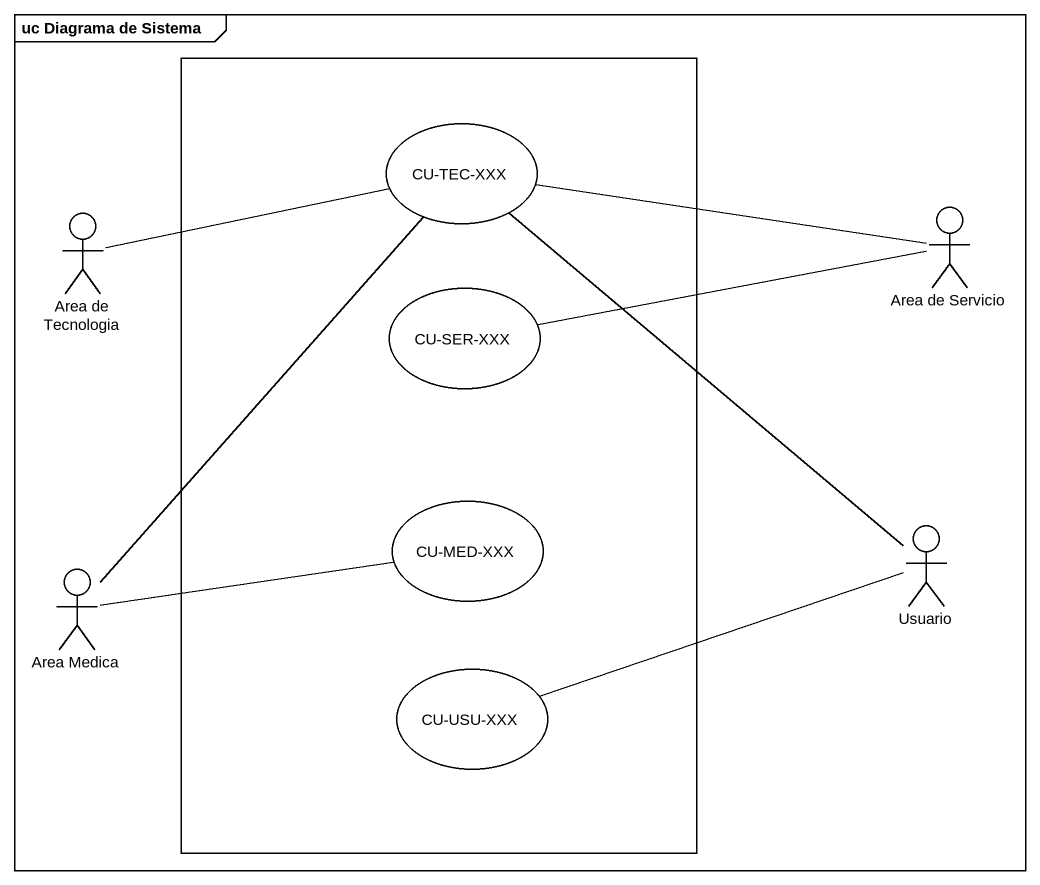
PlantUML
@startuml
mainframe uc Diagrama de Sistema
rectangle " " as rectangle1 {
  usecase "CU-TEC-XXX" as CU_TEC_XXX
  usecase "CU-SER-XXX" as CU_SER_XXX
  usecase "CU-MED-XXX" as CU_MED_XXX
  usecase "CU-USU-XXX" as CU_USU_XXX
}
actor "Area de Tecnologia" as Area_de_Tecnologia
actor "Area de Servicio" as Area_de_Servicio
actor "Area Medica" as Area_Medica
actor Usuario
Area_de_Tecnologia -right- CU_TEC_XXX
Area_de_Servicio -left- CU_TEC_XXX
Area_de_Servicio -left- CU_SER_XXX
Area_Medica -up- CU_TEC_XXX
Area_Medica -right- CU_MED_XXX
Usuario -up- CU_TEC_XXX
Usuario -left- CU_USU_XXX
@enduml
